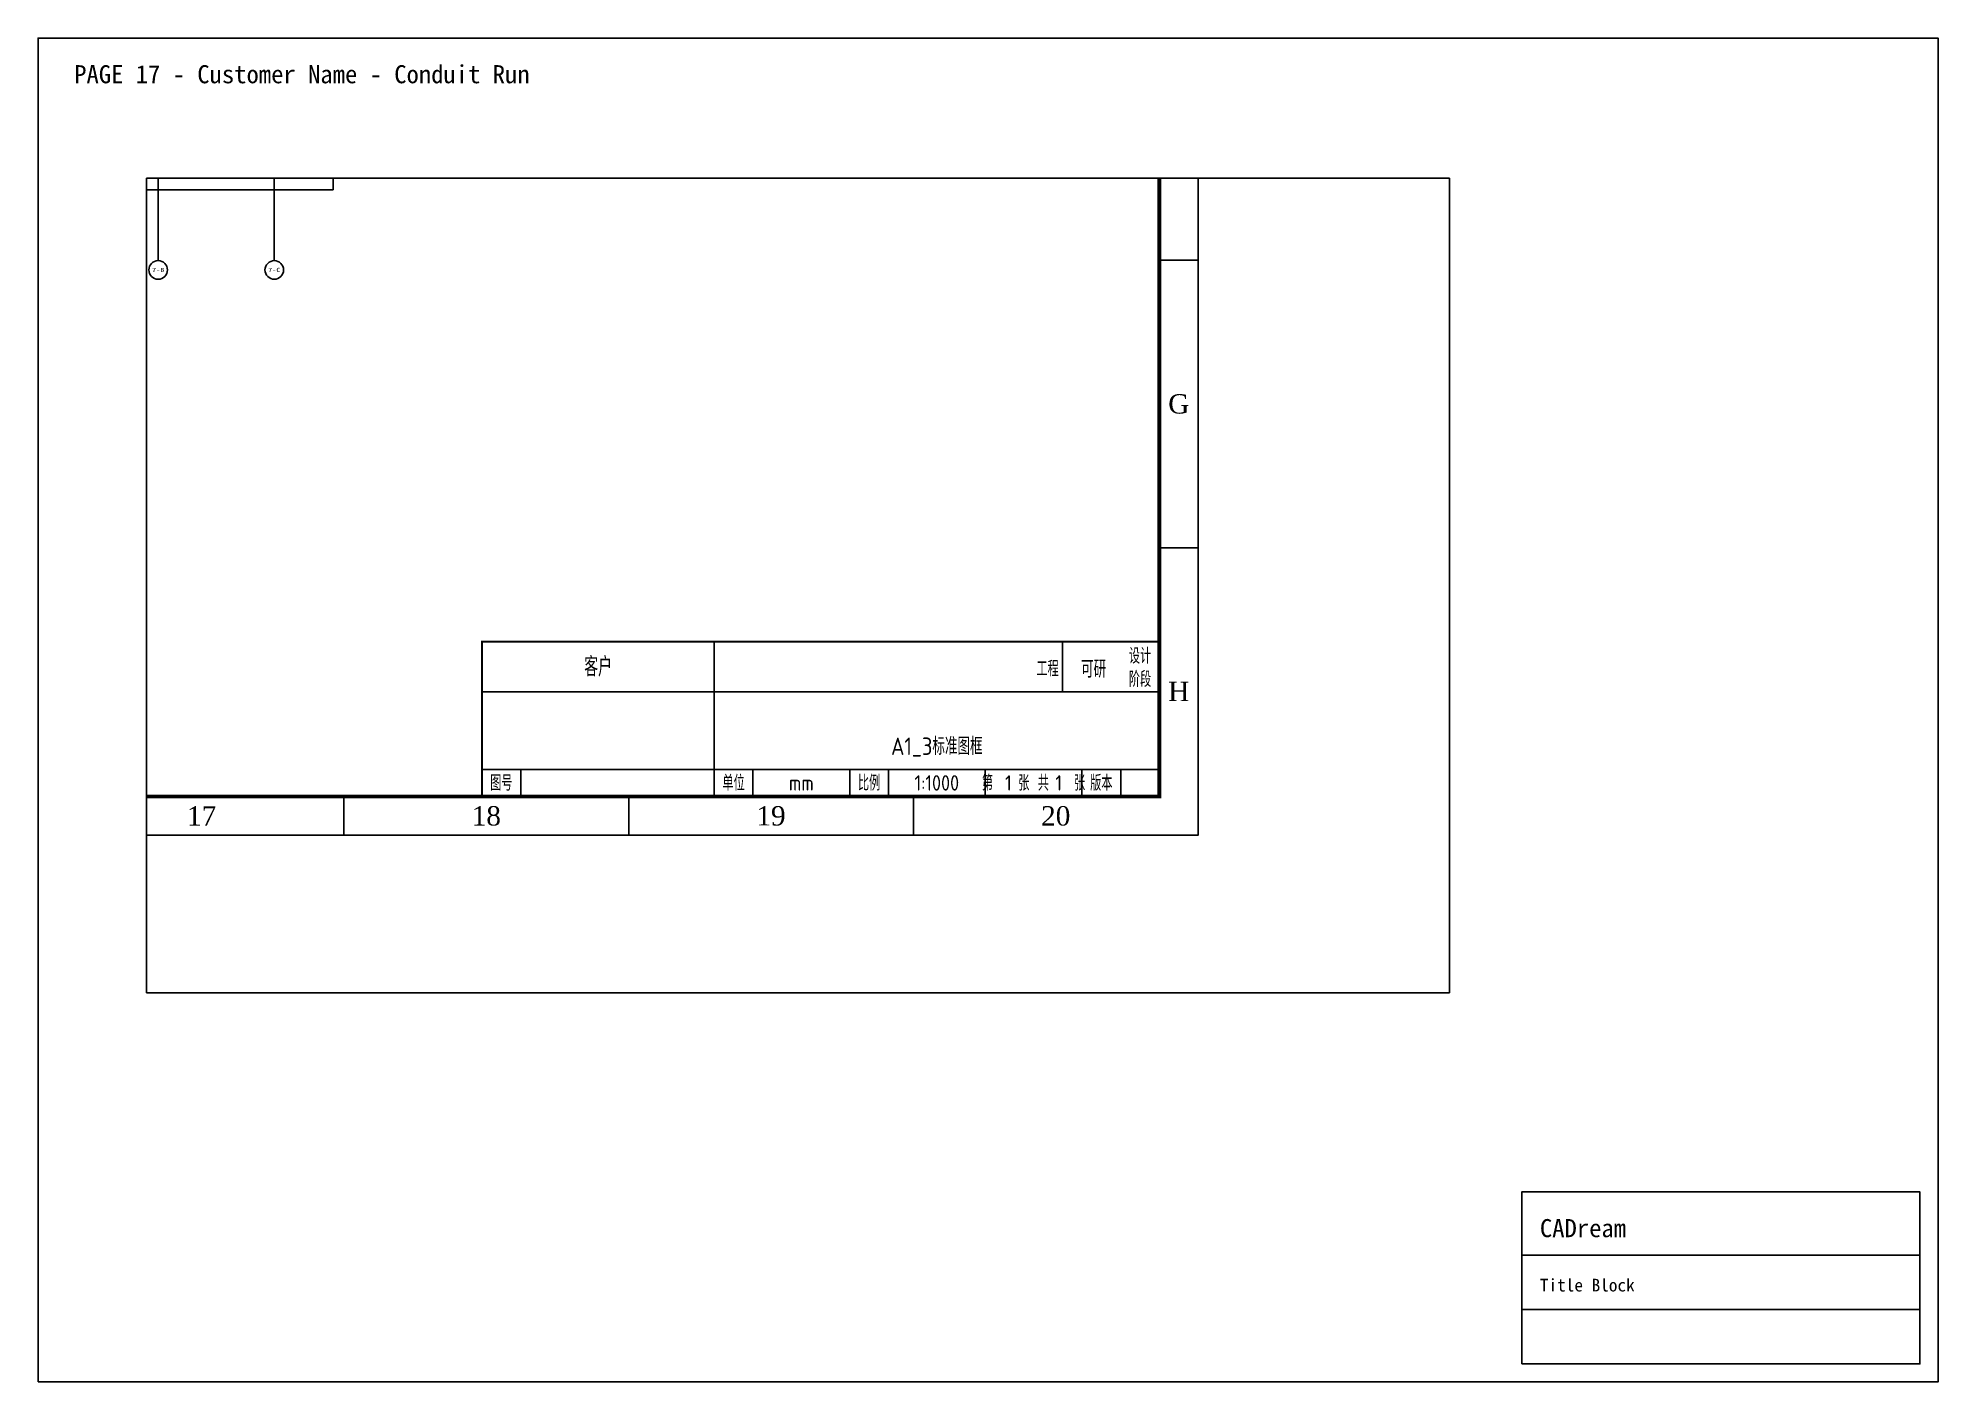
# Paper-space layout 'Layout1' of a CAD drawing. Header units: metres, sheet in millimetres. Extents: x 0 to 420, y 0 to 297.
# The model-space entities are those that its viewports show. They can reach past a viewport. Long polylines and large blocks are cut down to what shows.
import ezdxf
from ezdxf.enums import TextEntityAlignment as Align

# ---------------------------------------------------------------- set-up
doc = ezdxf.new("R2010")
doc.units = ezdxf.units.M
for name, color, linetype in [('AXIS', 3, 'Continuous'), ('AXIS_TEXT', 7, 'Continuous'), ('SHEET_BORDER', 8, 'Continuous'), ('SHEET_TEXT', 5, 'Continuous'), ('SHEET_TITLEBLOCK', 7, 'Continuous'), ('SHEET_VIEWPORT_FRAME', 6, 'Continuous'), ('电缆通道', 7, 'ByLayer')]:
    doc.layers.add(name, color=color, linetype=linetype)
doc.styles.add('Albedo', font='gbenor', dxfattribs={"bigfont": 'gbcbig'})
doc.styles.add('COMPLEX', font='COMPLEX')
doc.styles.add('Times', font='times.ttf')

# ---------------------------------------------------------------- blocks, each defined once
blk = doc.blocks.new('CADREAM_TITLEBLOCK_V1')
at = {"layer": 'SHEET_TITLEBLOCK'}
for p, q in [((0, 24), (88, 24)), ((0, 12), (88, 12))]:
    blk.add_line(p, q, dxfattribs=at)
blk.add_lwpolyline([(0, 0), (88, 0), (88, 38), (0, 38)], close=True, dxfattribs=at)
for s, height, p in [('CADream', 4, (4, 28)), ('Title Block', 2.8, (4, 16))]:
    blk.add_text(s, height=height, dxfattribs=at).set_placement(p)
blk = doc.blocks.new('_AXISO')
blk.add_circle((0, 0), 0.5)
at = {"layer": 'AXIS_TEXT', "style": 'COMPLEX', "width": 1.041667}
blk.add_attdef('A', text='', height=0.56, dxfattribs=at).set_placement((-0.25, -0.28), (0.25, -0.28), align=Align.FIT)
blk = doc.blocks.new('DT1')
at = {"layer": 'AXIS', "color": 252, "true_color": 0x939598}
for p, q in [((1213360, 1865104), (1213360, 1841104)), ((1243360, 1865104), (1243360, 1841104))]:
    blk.add_line(p, q, dxfattribs=at)
ref = blk.add_blockref('_AXISO', (1270760, 1866104), dxfattribs=dict(at, xscale=4800, yscale=4800, zscale=4800))
ref.add_attrib('A', '7-1', dxfattribs={"layer": 'AXIS_TEXT', "height": 1198.5}).set_placement((1269190, 1865504), (1272329, 1865504), align=Align.FIT)
ref = blk.add_blockref('_AXISO', (1213360, 1838704), dxfattribs=dict(at, xscale=4800, yscale=4800, zscale=4800))
ref.add_attrib('A', '7-B', dxfattribs={"layer": 'AXIS_TEXT', "height": 1062.5}).set_placement((1211766, 1838172), (1214954, 1838172), align=Align.FIT)
ref = blk.add_blockref('_AXISO', (1243360, 1838704), dxfattribs=dict(at, xscale=4800, yscale=4800, zscale=4800))
ref.add_attrib('A', '7-C', dxfattribs={"layer": 'AXIS_TEXT', "height": 1093.7}).set_placement((1241771, 1838157), (1244948, 1838157), align=Align.FIT)
blk = doc.blocks.new('*U717')
at = {"color": 5}
blk.add_lwpolyline([(0, 0), (1471, 0), (1471, 594), (0, 594)], close=True, dxfattribs=at)
blk = doc.blocks.new('*U719')
at = {"color": 5, "const_width": 0.5}
blk.add_lwpolyline([(0, 0), (175, 0), (175, 40), (0, 40)], close=True, dxfattribs=at)
blk = doc.blocks.new('*U720')
at = {"color": 5}
blk.add_lwpolyline([(0, 0), (10, 0), (10, 7), (0, 7)], close=True, dxfattribs=at)
at = {"color": 4, "style": 'Albedo'}
blk.add_text('图号', height=4, dxfattribs=at).set_placement((5, 3.5), align=Align.MIDDLE_CENTER)
blk = doc.blocks.new('*U721')
at = {"color": 5}
blk.add_lwpolyline([(0, 0), (50, 0), (50, 7), (0, 7)], close=True, dxfattribs=at)
blk = doc.blocks.new('*U722')
at = {"color": 5}
blk.add_lwpolyline([(0, 0), (10, 0), (10, 7), (0, 7)], close=True, dxfattribs=at)
at = {"color": 4, "style": 'Albedo'}
blk.add_text('单位', height=4, dxfattribs=at).set_placement((5, 3.5), align=Align.MIDDLE_CENTER)
blk = doc.blocks.new('*U723')
at = {"color": 5}
blk.add_lwpolyline([(0, 0), (25, 0), (25, 7), (0, 7)], close=True, dxfattribs=at)
at = {"color": 7, "style": 'Albedo'}
blk.add_text('mm', height=4, dxfattribs=at).set_placement((12.5, 3.5), align=Align.MIDDLE_CENTER)
blk = doc.blocks.new('*U724')
at = {"color": 5}
blk.add_lwpolyline([(0, 0), (10, 0), (10, 7), (0, 7)], close=True, dxfattribs=at)
at = {"color": 4, "style": 'Albedo'}
blk.add_text('比例', height=4, dxfattribs=at).set_placement((5, 3.5), align=Align.MIDDLE_CENTER)
blk = doc.blocks.new('*U725')
at = {"color": 5}
blk.add_lwpolyline([(0, 0), (25, 0), (25, 7), (0, 7)], close=True, dxfattribs=at)
at = {"color": 7, "style": 'Albedo'}
blk.add_text('1:1000', height=4, dxfattribs=at).set_placement((12.5, 3.5), align=Align.MIDDLE_CENTER)
blk = doc.blocks.new('*U726')
at = {"color": 5}
blk.add_lwpolyline([(0, 0), (25, 0), (25, 7), (0, 7)], close=True, dxfattribs=at)
at = {"color": 4, "style": 'Albedo'}
blk.add_text('第   张 共   张', height=4, dxfattribs=at).set_placement((12.5, 3.5), align=Align.MIDDLE_CENTER)
blk = doc.blocks.new('*U727')
at = {"color": 5}
blk.add_lwpolyline([(0, 0), (10, 0), (10, 7), (0, 7)], close=True, dxfattribs=at)
at = {"color": 4, "style": 'Albedo'}
blk.add_text('版本', height=4, dxfattribs=at).set_placement((5, 3.5), align=Align.MIDDLE_CENTER)
blk = doc.blocks.new('*U728')
at = {"color": 5}
blk.add_lwpolyline([(0, 0), (10, 0), (10, 7), (0, 7)], close=True, dxfattribs=at)
blk = doc.blocks.new('*U729')
at = {"color": 5}
blk.add_lwpolyline([(0, 0), (115, 0), (115, 20), (0, 20)], close=True, dxfattribs=at)
blk = doc.blocks.new('*U730')
at = {"color": 5}
blk.add_lwpolyline([(0, 0), (60, 0), (60, 13), (0, 13)], close=True, dxfattribs=at)
at = {"color": 7, "style": 'Albedo'}
blk.add_text('客户', height=5, dxfattribs=at).set_placement((30, 6.5), align=Align.MIDDLE_CENTER)
blk = doc.blocks.new('*U731')
at = {"color": 5}
blk.add_lwpolyline([(0, 0), (90, 0), (90, 13), (0, 13)], close=True, dxfattribs=at)
blk = doc.blocks.new('*U732')
at = {"color": 5}
blk.add_lwpolyline([(0, 0), (25, 0), (25, 13), (0, 13)], close=True, dxfattribs=at)

msp = doc.modelspace()

# ---------------------------------------------------------------- linework, layer by layer
at = {"color": 5}
for p, q in [((2689.47, 1312.27), (2679.47, 1312.27)), ((2689.47, 1238.02), (2679.47, 1238.02)), ((2468.82, 1163.77), (2468.82, 1173.77)), ((2542.37, 1163.77), (2542.37, 1173.77)), ((2615.92, 1163.77), (2615.92, 1173.77))]:
    msp.add_line(p, q, dxfattribs=at)
at = {"color": 5, "const_width": 1}
msp.add_lwpolyline([(1243.47, 1173.77), (2679.47, 1173.77), (2679.47, 1747.77), (1243.47, 1747.77)], close=True, dxfattribs=at)
at = {"layer": '电缆通道', "color": 6}
for points in [[(2466, 1330.42, 0.01), (2466, 1502.41, 0.04)], [(1976.17, 1330.42, 0.01), (2466, 1330.42, 0.01)]]:
    msp.add_polyline3d(points, dxfattribs=at)

# ---------------------------------------------------------------- block references
for name, p in [('*U717', (1218.47, 1163.77)), ('*U719', (2504.47, 1173.77)), ('*U730', (2504.47, 1200.77)), ('*U731', (2564.47, 1200.77)), ('*U732', (2654.47, 1200.77)), ('*U729', (2564.47, 1180.77)), ('*U720', (2504.47, 1173.77)), ('*U721', (2514.47, 1173.77)), ('*U722', (2564.47, 1173.77)), ('*U723', (2574.47, 1173.77)), ('*U724', (2599.47, 1173.77)), ('*U725', (2609.47, 1173.77)), ('*U726', (2634.47, 1173.77)), ('*U727', (2659.47, 1173.77)), ('*U728', (2669.47, 1173.77))]:
    msp.add_blockref(name, p)
at = {"xscale": 0.001, "yscale": 0.001, "zscale": 0.001}
msp.add_blockref('DT1', (1207.46, -528.95, 12.3), dxfattribs=at)

# ---------------------------------------------------------------- texts
at = {"color": 4}
for s, height, style, p in [('G', 5, 'Times', (2684.47, 1275.15)), ('设计', 4, 'Albedo', (2674.47, 1210.27)), ('阶段', 4, 'Albedo', (2674.47, 1204.27)), ('H', 5, 'Times', (2684.47, 1200.9)), ('17', 5, 'Times', (2432.04, 1168.77)), ('18', 5, 'Times', (2505.59, 1168.77)), ('19', 5, 'Times', (2579.14, 1168.77)), ('20', 5, 'Times', (2652.69, 1168.77))]:
    msp.add_text(s, height=height, dxfattribs=dict(at, style=style)).set_placement(p, align=Align.MIDDLE)
at = {"color": 4, "style": 'Albedo'}
msp.add_text('工程', height=4, dxfattribs=at).set_placement((2653.47, 1206.77), align=Align.MIDDLE_RIGHT)
at = {"style": 'Albedo'}
for s, height, p in [('可研', 4.5, (2662.47, 1206.77)), ('A1_3标准图框', 4.5, (2621.97, 1186.77)), ('1', 4, (2640.47, 1177.27)), ('1', 4, (2653.47, 1177.27))]:
    msp.add_text(s, height=height, dxfattribs=at).set_placement(p, align=Align.MIDDLE)

psp = doc.layouts.get("Layout1")

# ---------------------------------------------------------------- linework, layer by layer
at = {"layer": 'SHEET_BORDER'}
psp.add_lwpolyline([(0, 0), (420, 0), (420, 297), (0, 297)], close=True, dxfattribs=at)
at = {"layer": 'SHEET_VIEWPORT_FRAME'}
psp.add_lwpolyline([(24, 86), (312, 86), (312, 266), (24, 266)], close=True, dxfattribs=at)

# ---------------------------------------------------------------- block references
at = {"layer": 'SHEET_TITLEBLOCK'}
psp.add_blockref('CADREAM_TITLEBLOCK_V1', (328, 4), dxfattribs=at)

# ---------------------------------------------------------------- texts
at = {"layer": 'SHEET_TEXT'}
psp.add_text('PAGE 17 - Customer Name - Conduit Run', height=4, dxfattribs=at).set_placement((8, 287))

# ---------------------------------------------------------------- viewports
at = {"layer": 'SHEET_VIEWPORT_FRAME'}
psp.add_viewport(center=(168, 176), size=(288, 180), view_center_point=(2586.11, 1228.24), view_height=210.3545, dxfattribs=at)

doc.saveas('drawing.dxf')
